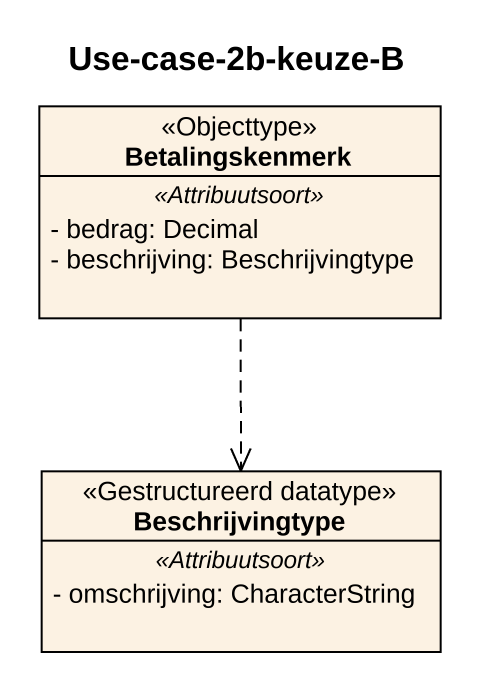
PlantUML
@startuml
title Use-case-2b-keuze-B
hide circle
hide empty members
skinparam classAttributeIconSize 0
class Betalingskenmerk <<Objecttype>> {
  .. <<Attribuutsoort>> ..
  - bedrag: Decimal
  - beschrijving: Beschrijvingtype
}
class Beschrijvingtype <<Gestructureerd datatype>> {
  .. <<Attribuutsoort>> ..
  - omschrijving: CharacterString
}
Betalingskenmerk ..> Beschrijvingtype
@enduml
